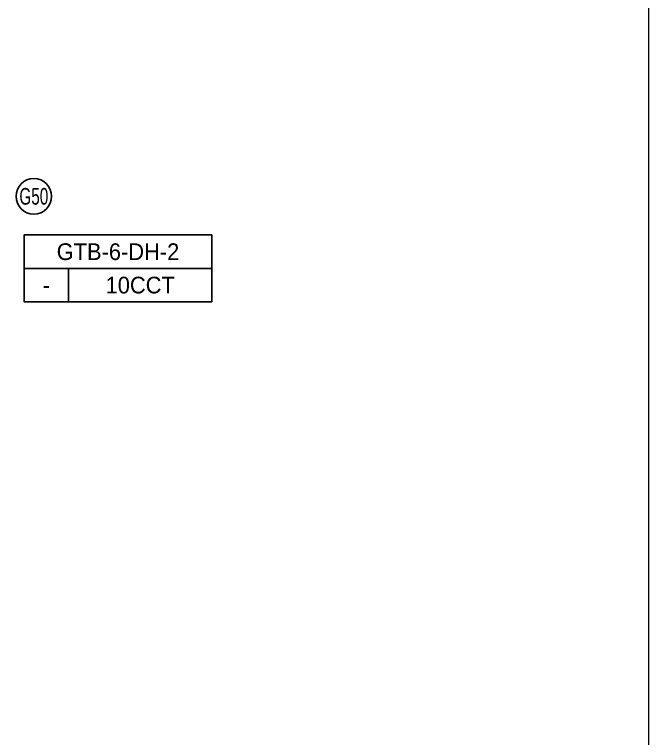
# Model space of a CAD drawing. Header units: millimetres. Extents: x -120884 to 122161, y 4425 to 84147.
# Drawn here: x 86997 to 101233, y 51411 to 67667 of the extents above; entities that cross this region are included whole.
import ezdxf
from ezdxf.enums import TextEntityAlignment as Align

# ---------------------------------------------------------------- set-up
doc = ezdxf.new("R2010")
doc.units = ezdxf.units.MM
doc.header["$LTSCALE"] = 150
for name, color, linetype in [('------99 Grounding_Grounding Terminal Board', 3, 'Continuous'), ('------99 Grounding_Grounding Terminal Board_Capacity', 6, 'Continuous'), ('------99 Grounding_Grounding Terminal Board_T', 2, 'Continuous'), ('-----29 Indicator', 1, 'Continuous'), ('-----30 Text', 2, 'Continuous')]:
    doc.layers.add(name, color=color, linetype=linetype)
doc.layers.add('-----31 Base Plan', color=252, linetype='Continuous', lineweight=0)
doc.styles.add('ELEC', font='')
doc.styles.get('ELEC').set_extended_font_data('Dotum')

msp = doc.modelspace()

# ---------------------------------------------------------------- linework, layer by layer
at = {"layer": '------99 Grounding_Grounding Terminal Board', "color": 1, "elevation": 9.153958745935732e-10}
for points in [[(91428.32709516492, 62716.22074930184), (91428.32709516445, 61966.2207493021), (87212.35856670234, 61966.22074930245), (87212.35856670234, 62716.22074930253)], [(87212.35856670234, 61966.22074930245), (88210.84336955659, 61966.22074930245), (88210.84336955659, 61216.22074930245), (87212.35856670234, 61216.22074930245)], [(91428.32709516492, 61966.2207493028), (88210.84336955659, 61966.2207493028), (88210.84336955659, 61216.22074930245), (91428.32709516492, 61216.22074930245)]]:
    msp.add_lwpolyline(points, close=True, dxfattribs=at)
at = {"layer": '-----29 Indicator', "elevation": 9.153958745935732e-10}
msp.add_lwpolyline([(87031.03277357183, 63584.22074930253, 0, 0, 0), (86531.03277357183, 63584.22074930253, 0, 0, 0), (86531.03277357183, 62916.22074930253, 60, 60, 0), (86531.03277357183, 62516.22074930253, 0, 0, 0)], format="xyseb", dxfattribs=at)
at = {"layer": '-----29 Indicator'}
msp.add_circle((87431.03277357183, 63584.22074930253), 400, dxfattribs=at)
at = {"layer": '-----31 Base Plan'}
msp.add_lwpolyline([(101232.6812410681, 28052.49518480472), (11492.0343113644, 28052.49518480472), (11492.0343113644, 77104.64656658605), (101232.6812410681, 77104.64656658605)], close=True, dxfattribs=at)

# ---------------------------------------------------------------- texts
at = {"layer": '------99 Grounding_Grounding Terminal Board_Capacity', "color": 6, "style": 'ELEC'}
for s, p in [('10CCT', (89819.58523236075, 61591.22074930262)), ('-', (87711.60096812947, 61591.22074930245))]:
    msp.add_text(s, height=375, rotation=5.002579958505433e-09, dxfattribs=at).set_placement(p, align=Align.MIDDLE_CENTER)
at = {"layer": '------99 Grounding_Grounding Terminal Board_T', "style": 'ELEC'}
msp.add_text('GTB-6-DH-2', height=375, rotation=359.999999994789, dxfattribs=at).set_placement((89320.34283093363, 62341.22074930232), align=Align.MIDDLE_CENTER)
at = {"layer": '-----30 Text', "style": 'ELEC', "width": 0.7}
msp.add_text('G50', height=375, dxfattribs=at).set_placement((87431.03277357183, 63584.22074930253), align=Align.MIDDLE)

doc.saveas('drawing.dxf')
